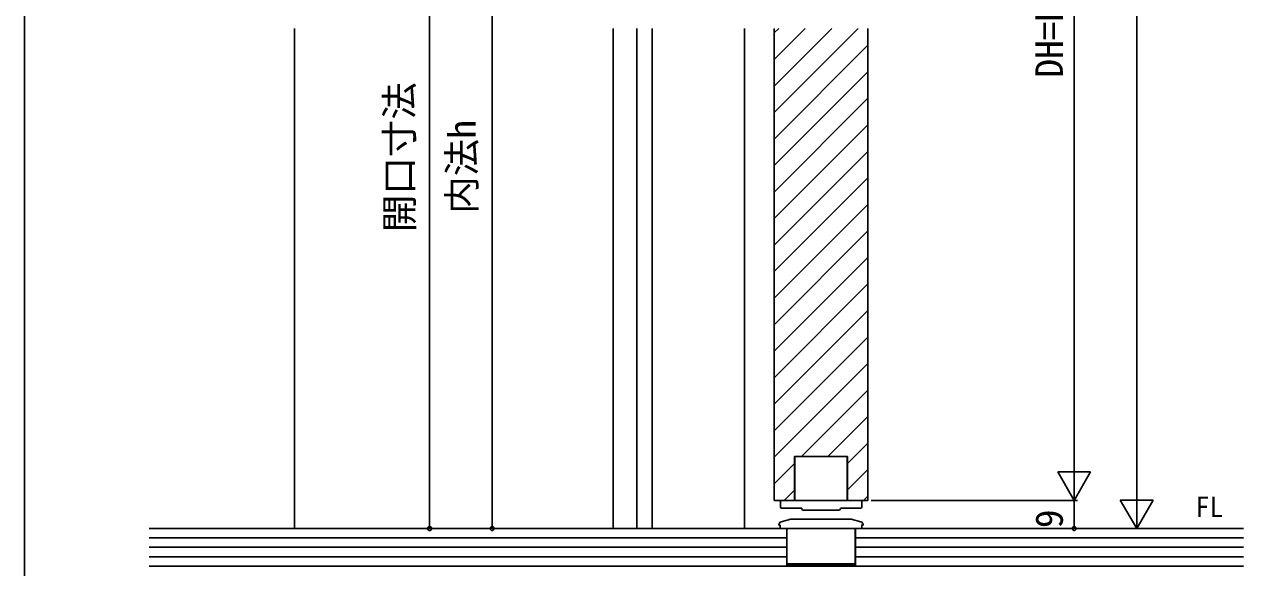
# Model space of a CAD drawing. Units: millimetres, scale not verified. Extents: x -525 to 525, y -784 to 780.
# Drawn here: x -525 to -134.9, y -437.2 to -263.4 of the extents above; entities that cross this region are included whole.
import ezdxf
from ezdxf.enums import TextEntityAlignment as Align

# ---------------------------------------------------------------- set-up
doc = ezdxf.new("R2010")
doc.units = ezdxf.units.MM
doc.header["$LTSCALE"] = 4
for name, color, linetype in [('0-2_USER1', 3, 'Continuous'), ('0-4_YKK_12', 2, 'Continuous'), ('0-5_YKK_13', 4, 'Continuous'), ('0-7_YKK_D', 6, 'Continuous'), ('0-8_YKK_ZWAK', 7, 'Continuous'), ('0-9_YSS_K', 3, 'Continuous')]:
    doc.layers.add(name, color=color, linetype=linetype)
doc.styles.add('ＭＳ ゴシック', font='')
doc.styles.get('ＭＳ ゴシック').set_extended_font_data('MS Gothic')

msp = doc.modelspace()

# ---------------------------------------------------------------- linework, layer by layer
at = {"layer": '0-4_YKK_12'}
for p, q in [((-438.59, -264.726), (-438.59, -424.732)), ((-336.59, -264.726), (-336.59, -424.732)), ((-329.09, -424.732), (-329.09, -264.726)), ((-324.09, -424.732), (-324.09, -264.726)), ((-294.59, -264.726), (-294.59, -424.732)), ((-285.09, -415.73), (-285.09, -264.726)), ((-285.09, -266.167), (-283.649, -264.726)), ((-285.09, -274.653), (-275.164, -264.726)), ((-285.09, -283.138), (-266.678, -264.726)), ((-285.09, -291.623), (-258.193, -264.726)), ((-255.09, -415.73), (-255.09, -264.726)), ((-285.09, -300.109), (-255.09, -270.109)), ((-285.09, -308.594), (-255.09, -278.594)), ((-285.09, -317.079), (-255.09, -287.079)), ((-285.09, -325.564), (-255.09, -295.564)), ((-285.09, -334.05), (-255.09, -304.05)), ((-285.09, -342.535), (-255.09, -312.535)), ((-285.09, -351.02), (-255.09, -321.02)), ((-285.09, -359.505), (-255.09, -329.505)), ((-285.09, -367.991), (-255.09, -337.991)), ((-285.09, -376.476), (-255.09, -346.476)), ((-285.09, -384.961), (-255.09, -354.961)), ((-285.09, -393.447), (-255.09, -363.447)), ((-285.09, -401.932), (-255.09, -371.932)), ((-276.403, -401.73), (-255.09, -380.417)), ((-267.918, -401.73), (-255.09, -388.902)), ((-261.59, -403.888), (-255.09, -397.388)), ((-285.09, -410.417), (-278.59, -403.917)), ((-261.59, -412.373), (-255.09, -405.873)), ((-281.918, -415.73), (-278.59, -412.402)), ((-274.59, -415.73), (-285.09, -415.73)), ((-278.59, -415.73), (-285.09, -415.73)), ((-261.59, -415.73), (-278.59, -415.73)), ((-255.09, -415.73), (-265.59, -415.73)), ((-255.09, -415.73), (-265.59, -415.73)), ((-256.462, -415.73), (-255.09, -414.358))]:
    msp.add_line(p, q, dxfattribs=at)
msp.add_lwpolyline([(-261.59, -415.73), (-261.59, -401.73), (-278.59, -401.73), (-278.59, -415.73)], dxfattribs=at)
at = {"layer": '0-5_YKK_13'}
for p, q in [((-261.69, -401.73), (-278.49, -401.73)), ((-278.49, -401.73), (-278.49, -415.73)), ((-261.69, -415.73), (-261.69, -401.73)), ((-283.09, -416.395), (-283.09, -416.03)), ((-283.09, -416.43), (-283.09, -416.395)), ((-283.09, -417.026), (-283.09, -416.43)), ((-283.09, -417.93), (-283.09, -417.026)), ((-282.79, -415.73), (-282.09, -415.73)), ((-282.09, -415.73), (-278.49, -415.73)), ((-257.09, -416.03), (-257.09, -416.395)), ((-257.09, -417.026), (-257.09, -417.93)), ((-281.549, -418.23), (-282.79, -418.23)), ((-276.29, -418.23), (-281.549, -418.23)), ((-276.29, -418.364), (-276.29, -418.23)), ((-275.79, -418.864), (-264.39, -418.864)), ((-258.631, -418.23), (-263.89, -418.23)), ((-257.39, -418.23), (-258.631, -418.23)), ((-283.59, -423.573), (-283.59, -423.634)), ((-283.128, -423.634), (-283.59, -423.634)), ((-279.717, -421.768), (-282.849, -422.607)), ((-258.24, -424.734), (-281.94, -424.734)), ((-280.99, -424.734), (-280.99, -436.034)), ((-279.458, -421.734), (-260.722, -421.734)), ((-257.331, -422.607), (-260.463, -421.768)), ((-259.19, -424.734), (-259.19, -436.034)), ((-256.59, -423.634), (-256.59, -423.573)), ((-280.99, -436.034), (-280.49, -436.534)), ((-280.99, -436.034), (-259.19, -436.034)), ((-259.69, -436.534), (-280.49, -436.534)), ((-259.69, -436.534), (-259.19, -436.034))]:
    msp.add_line(p, q, dxfattribs=at)
for points in [[(-261.69, -415.73), (-258.09, -415.73), (-257.39, -415.73)], [(-257.09, -416.395), (-257.09, -416.43), (-257.09, -417.026)], [(-256.59, -423.634), (-257.052, -423.634), (-257.052, -424.734), (-283.128, -424.734), (-283.128, -423.634)]]:
    msp.add_lwpolyline(points, dxfattribs=at)
for centre, radius, start, end in [((-282.79, -416.03), 0.3, 90, 180), ((-257.39, -416.03), 0.3, 0, 90), ((-282.79, -417.93), 0.3, 180, 270), ((-275.79, -418.364), 0.5, 180, 270), ((-264.39, -418.364), 0.5, 270, 0), ((-257.39, -417.93), 0.3, 270, 0), ((-282.59, -423.573), 1, 105, 180), ((-279.458, -422.734), 1, 90, 105), ((-260.722, -422.734), 1, 75, 90), ((-257.59, -423.573), 1, 0, 75)]:
    msp.add_arc(centre, radius, start, end, dxfattribs=at)
at = {"layer": '0-7_YKK_D'}
for p, q in [((-189.09, -95.225), (-189.09, -405.23)), ((-395.329, -99.72), (-395.329, -424.734)), ((-169.09, -100.225), (-169.09, -414.232)), ((-375.329, -113.72), (-375.329, -424.732)), ((-189.09, -415.73), (-189.09, -397.544)), ((-189.09, -415.73), (-194.34, -406.637)), ((-183.84, -406.637), (-194.34, -406.637)), ((-189.09, -415.73), (-183.84, -406.637)), ((-169.09, -424.732), (-169.09, -406.546)), ((-254.09, -415.73), (-188.09, -415.73)), ((-249.09, -415.73), (-188.09, -415.73)), ((-189.09, -415.73), (-189.09, -424.732)), ((-169.09, -424.732), (-174.34, -415.639)), ((-163.84, -415.639), (-174.34, -415.639)), ((-169.09, -424.732), (-163.84, -415.639)), ((-376.329, -424.734), (-396.329, -424.734)), ((-337.59, -424.732), (-376.329, -424.732)), ((-259.09, -424.732), (-188.09, -424.732)), ((-249.09, -424.732), (-168.09, -424.732))]:
    msp.add_line(p, q, dxfattribs=at)
for centre in [(-395.329, -424.734), (-375.329, -424.732), (-189.09, -424.732)]:
    msp.add_circle(centre, 0.637, dxfattribs=at)
at = {"layer": '0-8_YKK_ZWAK'}
msp.add_line((-525, 746.5), (-525, -783.5), dxfattribs=at)
at = {"layer": '0-9_YSS_K'}
for p, q in [((-281.09, -424.734), (-485.074, -424.734)), ((-477.545, -424.732), (-424.59, -424.732)), ((-426.738, -424.732), (-210.984, -424.732)), ((-281.09, -424.734), (-281.09, -436.734)), ((-134.888, -424.734), (-259.09, -424.734)), ((-259.09, -424.734), (-259.09, -436.734)), ((-485.074, -427.734), (-281.09, -427.734)), ((-259.09, -427.734), (-134.888, -427.734)), ((-485.074, -430.734), (-281.09, -430.734)), ((-259.09, -430.734), (-134.888, -430.734)), ((-485.074, -433.734), (-281.09, -433.734)), ((-134.888, -436.734), (-485.074, -436.734)), ((-259.09, -433.734), (-134.888, -433.734))]:
    msp.add_line(p, q, dxfattribs=at)

# ---------------------------------------------------------------- texts
at = {"layer": '0-2_USER1', "style": 'ＭＳ ゴシック'}
msp.add_text('FL', height=6.598, dxfattribs=at).set_placement((-150.323, -423.059), align=Align.BOTTOM_LEFT)
at = {"layer": '0-7_YKK_D', "style": 'ＭＳ ゴシック'}
for s, p in [('DH=H-4', (-190.09, -280.466)), ('開口寸法', (-397.965, -329.908)), ('内法h', (-377.965, -324.022)), ('9', (-190.09, -424.595))]:
    msp.add_text(s, height=8.798, rotation=90, dxfattribs=at).set_placement(p, align=Align.BOTTOM_LEFT)

doc.saveas('drawing.dxf')
